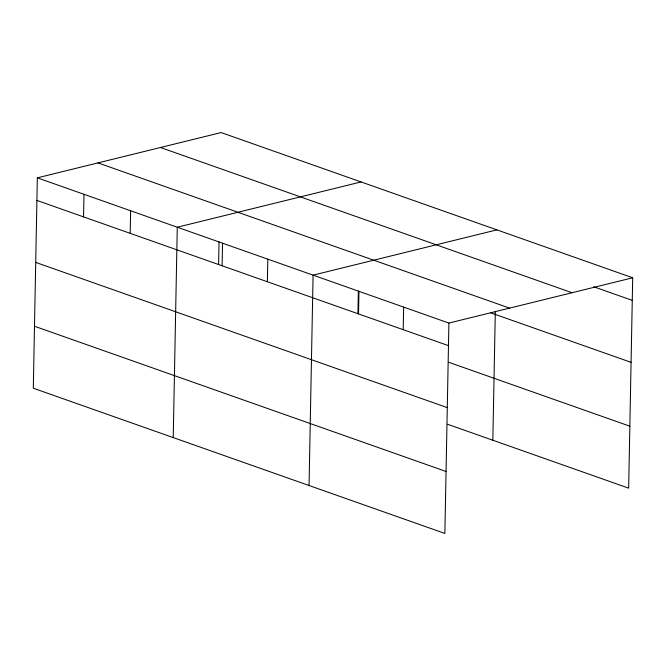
<?xml version="1.0" encoding="UTF-8"?>
<svg xmlns="http://www.w3.org/2000/svg" width="666" height="666" viewBox="0 0 666 666"><rect width="100%" height="100%" fill="white"/><g stroke="black" fill="none" stroke-linecap="round" stroke-linejoin="round"><path stroke-width="1" d="M37.338 177.839L33.3 388.211L444.871 533.441L448.909 323.068L37.338 177.839L221.129 132.559L632.7 277.789L628.662 488.161L447.569 424.259M83.55 216.883L83.983 194.297M130.195 233.341L130.628 210.756M173.235 437.587L177.273 227.214L361.064 181.935M218.598 264.485L219.031 241.833M222.111 265.776L222.544 243.19M267.382 281.751L267.815 259.166M309.049 485.514L313.087 275.141L496.886 229.862M357.925 313.703L358.366 291.117M358.533 313.861L358.966 291.209M403.205 329.678L403.638 307.093M492.84 440.234L495.321 311.322M448.909 323.068L632.7 277.789M593.739 286.78L632.267 300.374M160.481 147.502L572.052 292.732M97.994 162.895L509.557 308.125M490.442 312.72L631.077 362.346M36.905 200.424L448.476 345.654M448.759 362.296L629.853 426.198M35.714 262.396L447.286 407.625M34.49 326.24L446.062 471.47"/></g></svg>
